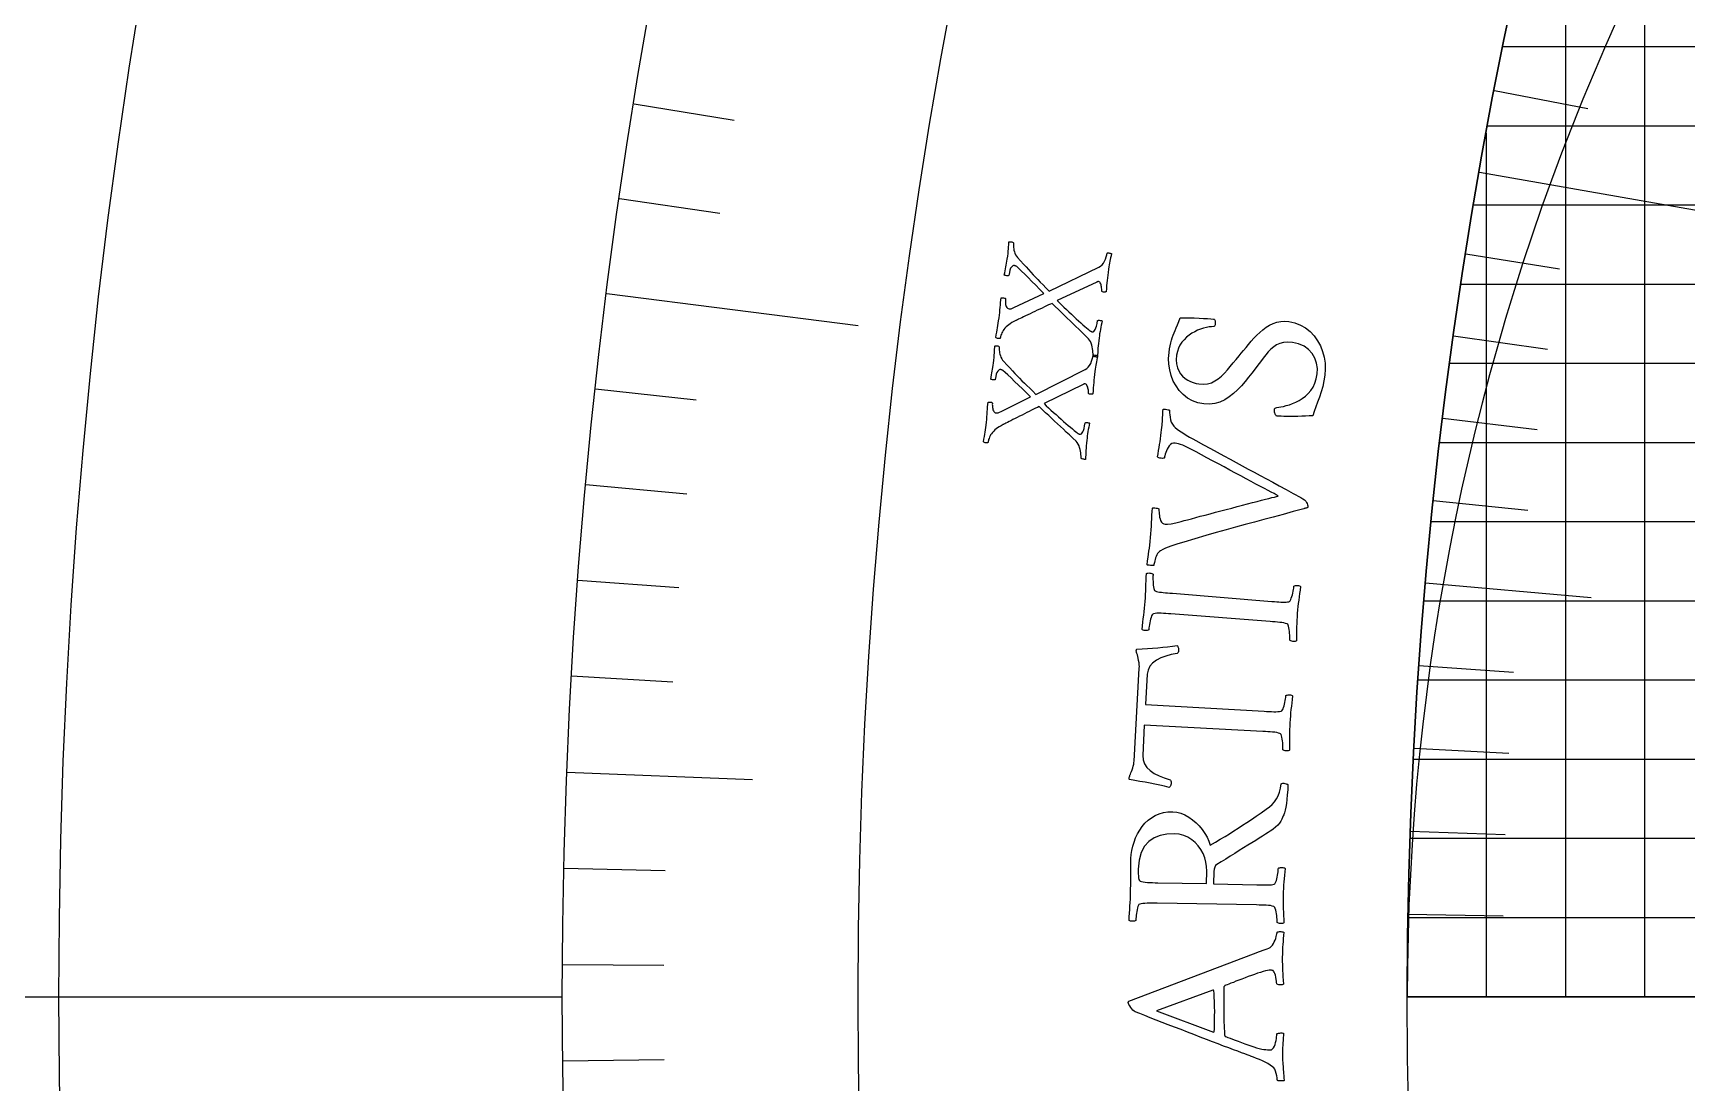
# Model space of a CAD drawing. Header units: millimetres. Extents: x -93 to 93, y -93 to 104.
# Drawn here: x -80.49 to -58.76, y -1.13 to 12.67 of the extents above; entities that cross this region are included whole.
import ezdxf

# ---------------------------------------------------------------- set-up
doc = ezdxf.new("R2010")
doc.units = ezdxf.units.MM
for name, color, linetype in [('CUT_OUTER', 1, 'Continuous'), ('ENGRAVE', 7, 'Continuous'), ('ENGRAVE_FINE', 8, 'Continuous'), ('TEXT', 5, 'Continuous')]:
    doc.layers.add(name, color=color, linetype=linetype)

msp = doc.modelspace()

# ---------------------------------------------------------------- linework, layer by layer
at = {"layer": 'CUT_OUTER'}
msp.add_arc((-0.0002, -0.0002), 92.4998, 179.658282, 0.243527, dxfattribs=at)
at = {"layer": 'ENGRAVE'}
for points in [[(-61.4889, 10.8422), (-58.4145, 10.3001)], [(0, 10.4063), (-61.5642, 10.4063)], [(-72.9541, 9.2443), (-69.6506, 8.8256)], [(-62.1999, 5.4418), (-60.0229, 5.2513)], [(0, 5.2031), (-62.2203, 5.2031)], [(-73.4781, 2.9558), (-71.038, 2.8576)], [(-83.7125, 0), (-73.5375, 0)], [(-62.4375, 0), (62.4375, 0)], [(0, 0), (-62.4375, 0)], [(-62.4375, 0), (-59.3156, 0)]]:
    msp.add_lwpolyline(points, dxfattribs=at)
for radius in [90.65, 90.65, 88.2219, 83.7125, 83.7125, 80.1513, 73.5375, 73.5375, 69.6525, 62.4375, 62.4375]:
    msp.add_circle((0, 0), radius, dxfattribs=at)
for centre, radius, start in [((0, 0), 62.4375, 90), ((-31.2188, 0), 31.2188, 0)]:
    msp.add_arc(centre, radius, start, 180, dxfattribs=at)
at = {"layer": 'ENGRAVE_FINE'}
for points in [[(-59.3156, 0), (-59.3156, 19.4961)], [(-60.3563, 0), (-60.3563, 15.9864)], [(0, 12.4875), (-61.176, 12.4875)], [(-72.5946, 11.7382), (-71.2797, 11.5256)], [(-61.2903, 11.9136), (-60.0645, 11.6754)], [(-61.3969, 0), (-61.3969, 11.3519)], [(0, 11.4469), (-61.3792, 11.4469)], [(-72.785, 10.4931), (-71.4666, 10.303)], [(-61.6688, 9.7674), (-60.4354, 9.572)], [(0, 9.3656), (-61.7311, 9.3656)], [(-61.8299, 8.6896), (-60.5933, 8.5158)], [(0, 8.325), (-61.88, 8.325)], [(-73.1019, 7.992), (-71.7778, 7.8472)], [(-61.9721, 7.6092), (-60.7327, 7.457)], [(0, 7.2844), (-62.0111, 7.2844)], [(-73.2283, 6.7366), (-71.9019, 6.6146)], [(-62.0955, 6.5265), (-60.8536, 6.396)], [(0, 6.2438), (-62.1245, 6.2438)], [(-73.3331, 5.4786), (-72.0048, 5.3793)], [(-62.2854, 4.3554), (-61.0397, 4.2683)], [(-73.4164, 4.2182), (-72.0866, 4.1418)], [(0, 4.1625), (-62.2986, 4.1625)], [(-62.3519, 3.2677), (-61.1049, 3.2024)], [(0, 3.1219), (-62.3594, 3.1219)], [(-62.3995, 2.179), (-61.1515, 2.1355)], [(0, 2.0813), (-62.4028, 2.0813)], [(-73.518, 1.6918), (-72.1864, 1.6612)], [(-62.428, 1.0897), (-61.1794, 1.0679)], [(0, 1.0406), (-62.4288, 1.0406)], [(-73.5363, 0.4266), (-72.2043, 0.4189)], [(-73.5327, -0.8394), (-72.2008, -0.8242)]]:
    msp.add_lwpolyline(points, dxfattribs=at)
at = {"layer": 'TEXT'}
for points in [[(-67.8001, 8.9243), (-67.7955, 8.9613), (-67.7913, 8.9968), (-67.7878, 9.0308), (-67.7849, 9.0633), (-67.7821, 9.0948), (-67.7793, 9.1261), (-67.7764, 9.1571), (-67.7734, 9.1878), (-67.7679, 9.189), (-67.7605, 9.1893), (-67.7511, 9.1888), (-67.7397, 9.1875), (-67.7289, 9.1855), (-67.7213, 9.1829), (-67.717, 9.1796), (-67.716, 9.1758), (-67.7168, 9.1675), (-67.7172, 9.1572), (-67.7172, 9.1451), (-67.7168, 9.131), (-67.7156, 9.1162), (-67.7133, 9.1017), (-67.7099, 9.0877), (-67.7055, 9.074), (-67.6994, 9.062), (-67.6912, 9.0529), (-67.6809, 9.0467), (-67.6685, 9.0434), (-67.6559, 9.0434), (-67.6412, 9.0462), (-67.6242, 9.0519), (-67.605, 9.0605), (-67.2129, 9.2476), (-67.2668, 9.3012), (-67.3189, 9.3535), (-67.3694, 9.4047), (-67.4182, 9.4546), (-67.4635, 9.5007), (-67.5037, 9.5402), (-67.5387, 9.5731), (-67.5686, 9.5995), (-67.5734, 9.6031), (-67.5782, 9.606), (-67.5832, 9.6082), (-67.5882, 9.6098), (-67.5928, 9.6109), (-67.5964, 9.6117), (-67.599, 9.6123), (-67.6005, 9.6126), (-67.6082, 9.6121), (-67.6169, 9.6085), (-67.6265, 9.6019), (-67.6372, 9.5922), (-67.6476, 9.5769), (-67.6568, 9.5538), (-67.6648, 9.5227), (-67.6714, 9.4837), (-67.6742, 9.4812), (-67.6796, 9.4798), (-67.6877, 9.4794), (-67.6983, 9.48), (-67.7094, 9.4813), (-67.7187, 9.4831), (-67.7262, 9.4853), (-67.732, 9.4879), (-67.7258, 9.5172), (-67.7201, 9.5448), (-67.7146, 9.5707), (-67.7095, 9.5949), (-67.7048, 9.6189), (-67.7002, 9.6441), (-67.6958, 9.6706), (-67.6916, 9.6983), (-67.6864, 9.7366), (-67.6821, 9.7718), (-67.6788, 9.804), (-67.6764, 9.8331), (-67.6746, 9.8594), (-67.6728, 9.8834), (-67.6711, 9.9049), (-67.6695, 9.9241), (-67.6643, 9.9253), (-67.6576, 9.9258), (-67.6494, 9.9258), (-67.6398, 9.9251), (-67.6301, 9.9235), (-67.622, 9.9206), (-67.6153, 9.9165), (-67.6101, 9.9111), (-67.6107, 9.9054), (-67.611, 9.8965), (-67.6111, 9.8846), (-67.611, 9.8695), (-67.61, 9.8524), (-67.6076, 9.8343), (-67.6038, 9.8152), (-67.5986, 9.795), (-67.5914, 9.7747), (-67.5819, 9.755), (-67.5701, 9.7358), (-67.556, 9.7173), (-67.5164, 9.6734), (-67.4795, 9.6324), (-67.4454, 9.5945), (-67.414, 9.5594), (-67.3837, 9.5261), (-67.3532, 9.4931), (-67.3223, 9.4605), (-67.2911, 9.4283), (-67.2582, 9.3949), (-67.2223, 9.3587), (-67.1833, 9.3197), (-67.1412, 9.278), (-66.4895, 9.5912), (-66.4669, 9.6047), (-66.447, 9.6224), (-66.4295, 9.6444), (-66.4146, 9.6707), (-66.4022, 9.6987), (-66.3923, 9.7258), (-66.3849, 9.7519), (-66.3801, 9.777), (-66.3746, 9.7789), (-66.3675, 9.7796), (-66.3588, 9.7792), (-66.3483, 9.7776), (-66.3382, 9.7755), (-66.3304, 9.7736), (-66.325, 9.772), (-66.3219, 9.7705), (-66.3281, 9.7421), (-66.3339, 9.7156), (-66.3393, 9.6912), (-66.3442, 9.6689), (-66.3489, 9.6463), (-66.3535, 9.6214), (-66.358, 9.5942), (-66.3625, 9.5645), (-66.3681, 9.5237), (-66.373, 9.4855), (-66.3771, 9.45), (-66.3804, 9.4171), (-66.3834, 9.3841), (-66.3867, 9.3485), (-66.3901, 9.3101), (-66.3938, 9.269), (-66.3995, 9.2661), (-66.4071, 9.2646), (-66.4166, 9.2643), (-66.4281, 9.2654), (-66.4389, 9.2674), (-66.4464, 9.2701), (-66.4507, 9.2733), (-66.4518, 9.2771), (-66.4512, 9.2843), (-66.4511, 9.2935), (-66.4515, 9.3048), (-66.4524, 9.3181), (-66.454, 9.3323), (-66.4566, 9.3463), (-66.4601, 9.3599), (-66.4646, 9.3734), (-66.4701, 9.3852), (-66.4767, 9.394), (-66.4844, 9.3998), (-66.4932, 9.4026), (-66.4955, 9.4027), (-66.4982, 9.4025), (-66.5014, 9.402), (-66.505, 9.4011), (-66.5087, 9.4), (-66.5119, 9.3987), (-66.5149, 9.3972), (-66.5174, 9.3955), (-67.036, 9.1534), (-67.0084, 9.1259), (-66.9791, 9.0973), (-66.9483, 9.0676), (-66.9159, 9.0368), (-66.8829, 9.0056), (-66.8502, 8.9749), (-66.8179, 8.9447), (-66.7858, 8.9149), (-66.7548, 8.8865), (-66.7257, 8.8601), (-66.6984, 8.8359), (-66.6728, 8.8137), (-66.6501, 8.7943), (-66.6312, 8.7783), (-66.616, 8.7656), (-66.6045, 8.7564), (-66.6024, 8.7549), (-66.5997, 8.7531), (-66.5966, 8.751), (-66.5929, 8.7486), (-66.5889, 8.7462), (-66.5845, 8.7443), (-66.5799, 8.7429), (-66.5748, 8.742), (-66.5654, 8.743), (-66.5558, 8.7484), (-66.546, 8.7583), (-66.5361, 8.7725), (-66.5265, 8.7923), (-66.5181, 8.8184), (-66.5109, 8.851), (-66.5047, 8.89), (-66.4992, 8.8921), (-66.4921, 8.8933), (-66.4832, 8.8936), (-66.4726, 8.893), (-66.4624, 8.8919), (-66.4546, 8.8904), (-66.4491, 8.8885), (-66.4461, 8.8864), (-66.4519, 8.8587), (-66.4575, 8.8308), (-66.463, 8.8026), (-66.4684, 8.7741), (-66.4736, 8.7456), (-66.4783, 8.7173), (-66.4826, 8.6892), (-66.4864, 8.6613), (-66.4911, 8.6235), (-66.495, 8.5886), (-66.4982, 8.5564), (-66.5006, 8.527), (-66.5026, 8.4987), (-66.5045, 8.4699), (-66.5063, 8.4406), (-66.508, 8.4107), (-66.5141, 8.4098), (-66.5215, 8.4101), (-66.5303, 8.4113), (-66.5403, 8.4137), (-66.5499, 8.4164), (-66.5573, 8.4188), (-66.5625, 8.4207), (-66.5655, 8.4222), (-66.5652, 8.4285), (-66.5652, 8.4391), (-66.5656, 8.4542), (-66.5664, 8.4736), (-66.568, 8.4957), (-66.5711, 8.5187), (-66.5757, 8.5428), (-66.5817, 8.5678), (-66.5896, 8.592), (-66.5997, 8.6139), (-66.6121, 8.6332), (-66.6269, 8.6502), (-66.6707, 8.6938), (-66.7126, 8.7354), (-66.7527, 8.7749), (-66.791, 8.8125), (-66.8284, 8.8489), (-66.8659, 8.8853), (-66.9035, 8.9216), (-66.9413, 8.9579), (-66.9799, 8.9949), (-67.0199, 9.0336), (-67.0614, 9.074), (-67.1044, 9.1162), (-67.1257, 9.1066), (-67.1496, 9.0956), (-67.1758, 9.0832), (-67.2045, 9.0694), (-67.2347, 9.0548), (-67.2656, 9.04), (-67.2972, 9.025), (-67.3295, 9.0098), (-67.3615, 8.9947), (-67.3924, 8.98), (-67.4223, 8.9656), (-67.451, 8.9516), (-67.4779, 8.9385), (-67.5023, 8.9265), (-67.5241, 8.9158), (-67.5434, 8.9064), (-67.5591, 8.8987), (-67.5704, 8.8932), (-67.5771, 8.8899), (-67.5794, 8.8888), (-67.6071, 8.8756), (-67.6318, 8.8624), (-67.6537, 8.8492), (-67.6727, 8.836), (-67.6899, 8.8221), (-67.7065, 8.8066), (-67.7226, 8.7896), (-67.738, 8.771), (-67.7475, 8.7579), (-67.756, 8.7437), (-67.7634, 8.7284), (-67.7698, 8.7121), (-67.7751, 8.6962), (-67.7792, 8.6821), (-67.7821, 8.6699), (-67.7839, 8.6595), (-67.7859, 8.656), (-67.7909, 8.654), (-67.7989, 8.6534), (-67.8099, 8.6543), (-67.8212, 8.6563), (-67.8303, 8.659), (-67.8372, 8.6626), (-67.8419, 8.6669), (-67.8362, 8.7032), (-67.8306, 8.7368), (-67.8253, 8.7675), (-67.8201, 8.7955), (-67.8151, 8.8235), (-67.8101, 8.8543), (-67.8051, 8.8879), (-67.8001, 8.9243)], [(-65.5664, 8.4699), (-65.5596, 8.5169), (-65.552, 8.5597), (-65.5435, 8.598), (-65.5342, 8.632), (-65.524, 8.664), (-65.5127, 8.6962), (-65.5004, 8.7287), (-65.487, 8.7614), (-65.4725, 8.7963), (-65.4566, 8.8353), (-65.4393, 8.8782), (-65.4206, 8.9252), (-65.3599, 8.9261), (-65.2984, 8.9259), (-65.236, 8.9245), (-65.1728, 8.922), (-65.1133, 8.919), (-65.0618, 8.916), (-65.0184, 8.9132), (-64.9831, 8.9105), (-64.9758, 8.9093), (-64.9701, 8.9047), (-64.9657, 8.8967), (-64.9628, 8.8852), (-64.9611, 8.8728), (-64.9601, 8.8616), (-64.96, 8.8518), (-64.9607, 8.8433), (-64.9629, 8.8329), (-64.9664, 8.824), (-64.9714, 8.8165), (-64.9778, 8.8103), (-65.0075, 8.8095), (-65.04, 8.8059), (-65.0753, 8.7995), (-65.1133, 8.7901), (-65.1525, 8.7778), (-65.1913, 8.7625), (-65.2298, 8.744), (-65.2678, 8.7225), (-65.3044, 8.6978), (-65.3384, 8.6699), (-65.3699, 8.6388), (-65.3988, 8.6045), (-65.4238, 8.567), (-65.4434, 8.5261), (-65.4578, 8.4819), (-65.4668, 8.4344), (-65.4712, 8.3739), (-65.4681, 8.3193), (-65.4575, 8.2706), (-65.4394, 8.2279), (-65.4156, 8.1905), (-65.3881, 8.1579), (-65.3569, 8.1301), (-65.3218, 8.107), (-65.2849, 8.0884), (-65.2478, 8.0738), (-65.2107, 8.0631), (-65.1734, 8.0565), (-65.1148, 8.0534), (-65.0602, 8.0589), (-65.0097, 8.0732), (-64.9633, 8.0961), (-64.9197, 8.1256), (-64.878, 8.1597), (-64.838, 8.1983), (-64.7997, 8.2416), (-64.7621, 8.2871), (-64.7241, 8.3328), (-64.6856, 8.3785), (-64.6467, 8.4243), (-64.6177, 8.4598), (-64.5874, 8.497), (-64.5556, 8.5359), (-64.5223, 8.5767), (-64.4876, 8.6178), (-64.4514, 8.6579), (-64.4138, 8.6969), (-64.3746, 8.7349), (-64.3338, 8.7702), (-64.2909, 8.8013), (-64.246, 8.828), (-64.1991, 8.8505), (-64.1503, 8.8673), (-64.0994, 8.8771), (-64.0465, 8.8799), (-63.9916, 8.8756), (-63.9126, 8.8589), (-63.84, 8.8314), (-63.7738, 8.7932), (-63.714, 8.7443), (-63.6614, 8.6874), (-63.6165, 8.625), (-63.5794, 8.557), (-63.5502, 8.4835), (-63.5293, 8.4068), (-63.5173, 8.3292), (-63.5142, 8.2506), (-63.52, 8.1711), (-63.5317, 8.0966), (-63.5474, 8.024), (-63.5672, 7.9533), (-63.591, 7.8844), (-63.6157, 7.8181), (-63.6384, 7.7553), (-63.659, 7.6959), (-63.6776, 7.6399), (-63.7246, 7.6364), (-63.773, 7.6337), (-63.8229, 7.6318), (-63.8744, 7.6305), (-63.9249, 7.6299), (-63.9723, 7.6297), (-64.0164, 7.6298), (-64.0574, 7.6304), (-64.093, 7.6312), (-64.1211, 7.6321), (-64.1417, 7.633), (-64.1548, 7.6341), (-64.1613, 7.643), (-64.1672, 7.6525), (-64.1724, 7.6625), (-64.1769, 7.673), (-64.1805, 7.6838), (-64.1826, 7.6946), (-64.1834, 7.7054), (-64.1828, 7.7163), (-64.1795, 7.7287), (-64.1731, 7.738), (-64.1635, 7.7441), (-64.1507, 7.7471), (-64.1261, 7.7502), (-64.0972, 7.7552), (-64.0639, 7.7623), (-64.0262, 7.7714), (-63.9858, 7.7833), (-63.9444, 7.7985), (-63.902, 7.8171), (-63.8586, 7.839), (-63.816, 7.865), (-63.7762, 7.8956), (-63.7392, 7.9308), (-63.7049, 7.9706), (-63.6751, 8.0159), (-63.6513, 8.0677), (-63.6335, 8.1259), (-63.6218, 8.1904), (-63.6188, 8.2614), (-63.6286, 8.3293), (-63.6512, 8.3942), (-63.6866, 8.4562), (-63.7341, 8.5106), (-63.7934, 8.5529), (-63.8643, 8.5831), (-63.9469, 8.6011), (-64.0076, 8.6056), (-64.0622, 8.602), (-64.1108, 8.5903), (-64.1534, 8.5704), (-64.192, 8.5441), (-64.2289, 8.5131), (-64.264, 8.4776), (-64.2974, 8.4374), (-64.3303, 8.3941), (-64.3642, 8.3491), (-64.3991, 8.3023), (-64.4349, 8.2539), (-64.4774, 8.2001), (-64.5217, 8.1455), (-64.5679, 8.09), (-64.6159, 8.0337), (-64.6663, 7.9796), (-64.7197, 7.9308), (-64.7762, 7.8873), (-64.8358, 7.849), (-64.8988, 7.8189), (-64.9656, 7.8), (-65.0361, 7.7923), (-65.1104, 7.7958), (-65.1881, 7.8106), (-65.2591, 7.8357), (-65.3236, 7.871), (-65.3815, 7.9167), (-65.4323, 7.9704), (-65.4754, 8.0299), (-65.5109, 8.0951), (-65.5387, 8.1662), (-65.5583, 8.2406), (-65.5695, 8.3161), (-65.5722, 8.3925), (-65.5664, 8.4699)], [(-67.9665, 7.5533), (-67.9626, 7.5904), (-67.9592, 7.626), (-67.9564, 7.66), (-67.9541, 7.6925), (-67.952, 7.7242), (-67.9498, 7.7555), (-67.9475, 7.7865), (-67.9451, 7.8173), (-67.9397, 7.8186), (-67.9323, 7.819), (-67.9228, 7.8188), (-67.9114, 7.8177), (-67.9006, 7.8159), (-67.893, 7.8135), (-67.8886, 7.8103), (-67.8875, 7.8064), (-67.8881, 7.7981), (-67.8883, 7.7879), (-67.888, 7.7757), (-67.8873, 7.7617), (-67.8859, 7.7469), (-67.8833, 7.7325), (-67.8797, 7.7185), (-67.8749, 7.7049), (-67.8686, 7.693), (-67.8602, 7.684), (-67.8497, 7.6781), (-67.8373, 7.6751), (-67.8248, 7.6752), (-67.8101, 7.6784), (-67.7933, 7.6844), (-67.7742, 7.6935), (-67.3859, 7.8884), (-67.4409, 7.9409), (-67.4941, 7.9922), (-67.5456, 8.0423), (-67.5954, 8.0912), (-67.6416, 8.1363), (-67.6826, 8.175), (-67.7183, 8.2073), (-67.7487, 8.2331), (-67.7535, 8.2365), (-67.7584, 8.2393), (-67.7634, 8.2414), (-67.7685, 8.2429), (-67.7731, 8.244), (-67.7767, 8.2447), (-67.7793, 8.2452), (-67.7808, 8.2455), (-67.7885, 8.2448), (-67.7971, 8.2411), (-67.8067, 8.2342), (-67.8171, 8.2243), (-67.8272, 8.2089), (-67.836, 8.1856), (-67.8433, 8.1543), (-67.8491, 8.1152), (-67.8519, 8.1127), (-67.8573, 8.1111), (-67.8653, 8.1105), (-67.8759, 8.1109), (-67.8871, 8.1121), (-67.8964, 8.1137), (-67.904, 8.1157), (-67.9098, 8.1182), (-67.9042, 8.1476), (-67.899, 8.1753), (-67.8941, 8.2013), (-67.8895, 8.2256), (-67.8852, 8.2497), (-67.8811, 8.275), (-67.8773, 8.3016), (-67.8737, 8.3293), (-67.8692, 8.3677), (-67.8657, 8.403), (-67.863, 8.4353), (-67.8612, 8.4644), (-67.8599, 8.4908), (-67.8586, 8.5148), (-67.8573, 8.5364), (-67.8561, 8.5555), (-67.8509, 8.5568), (-67.8442, 8.5575), (-67.8361, 8.5576), (-67.8264, 8.5571), (-67.8167, 8.5557), (-67.8085, 8.553), (-67.8018, 8.549), (-67.7965, 8.5438), (-67.7969, 8.538), (-67.797, 8.5292), (-67.7969, 8.5172), (-67.7965, 8.5022), (-67.7952, 8.4851), (-67.7925, 8.467), (-67.7883, 8.448), (-67.7826, 8.4279), (-67.775, 8.4077), (-67.7652, 8.3882), (-67.753, 8.3693), (-67.7384, 8.3511), (-67.698, 8.308), (-67.6603, 8.2678), (-67.6254, 8.2305), (-67.5933, 8.1961), (-67.5624, 8.1634), (-67.5312, 8.131), (-67.4996, 8.0991), (-67.4678, 8.0675), (-67.4342, 8.0347), (-67.3976, 7.9993), (-67.3578, 7.9611), (-67.3149, 7.9202), (-66.6696, 8.2466), (-66.6474, 8.2604), (-66.6277, 8.2786), (-66.6107, 8.301), (-66.5964, 8.3276), (-66.5845, 8.3558), (-66.5752, 8.3831), (-66.5683, 8.4093), (-66.564, 8.4345), (-66.5586, 8.4365), (-66.5515, 8.4374), (-66.5427, 8.4371), (-66.5322, 8.4357), (-66.5221, 8.4339), (-66.5143, 8.4322), (-66.5088, 8.4306), (-66.5057, 8.4292), (-66.5113, 8.4007), (-66.5166, 8.3741), (-66.5215, 8.3496), (-66.5259, 8.3271), (-66.5301, 8.3045), (-66.5342, 8.2795), (-66.5382, 8.2522), (-66.5421, 8.2224), (-66.5469, 8.1815), (-66.551, 8.1432), (-66.5544, 8.1076), (-66.557, 8.0746), (-66.5594, 8.0417), (-66.5619, 8.0059), (-66.5646, 7.9675), (-66.5675, 7.9264), (-66.5731, 7.9234), (-66.5807, 7.9217), (-66.5902, 7.9212), (-66.6017, 7.9221), (-66.6125, 7.9239), (-66.6201, 7.9263), (-66.6244, 7.9295), (-66.6256, 7.9333), (-66.6251, 7.9405), (-66.6252, 7.9497), (-66.6258, 7.961), (-66.627, 7.9743), (-66.6289, 7.9884), (-66.6318, 8.0023), (-66.6356, 8.0159), (-66.6404, 8.0293), (-66.6461, 8.0409), (-66.6529, 8.0496), (-66.6607, 8.0553), (-66.6695, 8.0579), (-66.6718, 8.058), (-66.6745, 8.0577), (-66.6777, 8.0571), (-66.6813, 8.0562), (-66.6849, 8.055), (-66.6882, 8.0536), (-66.6911, 8.0521), (-66.6936, 8.0503), (-67.2072, 7.7978), (-67.179, 7.7709), (-67.1492, 7.7429), (-67.1178, 7.7138), (-67.0848, 7.6836), (-67.0511, 7.6531), (-67.0178, 7.6231), (-66.9849, 7.5935), (-66.9522, 7.5644), (-66.9207, 7.5366), (-66.891, 7.5108), (-66.8632, 7.4871), (-66.8372, 7.4655), (-66.8141, 7.4465), (-66.7948, 7.4309), (-66.7794, 7.4186), (-66.7678, 7.4096), (-66.7656, 7.4082), (-66.7629, 7.4064), (-66.7597, 7.4044), (-66.756, 7.402), (-66.7519, 7.3997), (-66.7475, 7.3979), (-66.7428, 7.3966), (-66.7378, 7.3958), (-66.7284, 7.397), (-66.7189, 7.4026), (-66.7093, 7.4126), (-66.6996, 7.4271), (-66.6905, 7.447), (-66.6827, 7.4733), (-66.676, 7.506), (-66.6706, 7.5452), (-66.6653, 7.5474), (-66.6581, 7.5487), (-66.6493, 7.5492), (-66.6387, 7.5489), (-66.6284, 7.5479), (-66.6205, 7.5466), (-66.6151, 7.5448), (-66.612, 7.5427), (-66.6172, 7.515), (-66.6223, 7.4869), (-66.6272, 7.4586), (-66.6321, 7.43), (-66.6366, 7.4014), (-66.6408, 7.373), (-66.6445, 7.3448), (-66.6477, 7.3168), (-66.6517, 7.279), (-66.6549, 7.244), (-66.6574, 7.2118), (-66.6592, 7.1823), (-66.6606, 7.154), (-66.6619, 7.1252), (-66.6632, 7.0958), (-66.6643, 7.0659), (-66.6704, 7.0649), (-66.6778, 7.065), (-66.6865, 7.0661), (-66.6966, 7.0683), (-66.7063, 7.0708), (-66.7137, 7.073), (-66.719, 7.0748), (-66.722, 7.0762), (-66.7218, 7.0825), (-66.7221, 7.0932), (-66.7228, 7.1082), (-66.7239, 7.1276), (-66.726, 7.1497), (-66.7296, 7.1726), (-66.7346, 7.1966), (-66.7411, 7.2215), (-66.7495, 7.2456), (-66.7601, 7.2672), (-66.7729, 7.2863), (-66.7879, 7.3029), (-66.8326, 7.3457), (-66.8754, 7.3864), (-66.9163, 7.4251), (-66.9553, 7.4619), (-66.9934, 7.4976), (-67.0317, 7.5332), (-67.07, 7.5687), (-67.1085, 7.6042), (-67.1478, 7.6404), (-67.1886, 7.6784), (-67.231, 7.7179), (-67.2748, 7.7592), (-67.296, 7.7492), (-67.3196, 7.7377), (-67.3455, 7.7248), (-67.3739, 7.7104), (-67.4039, 7.6952), (-67.4345, 7.6797), (-67.4657, 7.6641), (-67.4977, 7.6483), (-67.5294, 7.6326), (-67.56, 7.6172), (-67.5896, 7.6023), (-67.618, 7.5877), (-67.6446, 7.574), (-67.6688, 7.5615), (-67.6904, 7.5504), (-67.7094, 7.5406), (-67.725, 7.5326), (-67.7362, 7.5269), (-67.7429, 7.5234), (-67.7451, 7.5223), (-67.7725, 7.5085), (-67.797, 7.4948), (-67.8186, 7.4812), (-67.8373, 7.4676), (-67.8542, 7.4534), (-67.8706, 7.4375), (-67.8862, 7.4202), (-67.9013, 7.4013), (-67.9106, 7.388), (-67.9188, 7.3736), (-67.9259, 7.3582), (-67.9319, 7.3418), (-67.9369, 7.3258), (-67.9407, 7.3116), (-67.9434, 7.2993), (-67.945, 7.2889), (-67.9469, 7.2854), (-67.9519, 7.2833), (-67.9598, 7.2825), (-67.9708, 7.2832), (-67.9822, 7.2849), (-67.9913, 7.2875), (-67.9983, 7.2909), (-68.0031, 7.2952), (-67.9981, 7.3316), (-67.9932, 7.3652), (-67.9885, 7.396), (-67.9839, 7.4241), (-67.9795, 7.4522), (-67.9751, 7.4831), (-67.9708, 7.5168), (-67.9665, 7.5533)], [(-65.8097, 6.0382), (-65.8054, 6.0889), (-65.8016, 6.1388), (-65.7985, 6.1879), (-65.796, 6.2363), (-65.7937, 6.2842), (-65.7912, 6.3316), (-65.7885, 6.3786), (-65.7857, 6.4252), (-65.7777, 6.4271), (-65.7669, 6.4278), (-65.7533, 6.4271), (-65.7369, 6.4252), (-65.7211, 6.4224), (-65.7096, 6.4189), (-65.7022, 6.4149), (-65.699, 6.4103), (-65.6993, 6.4018), (-65.6991, 6.389), (-65.6983, 6.372), (-65.6969, 6.3506), (-65.6944, 6.3274), (-65.6903, 6.3046), (-65.6846, 6.2823), (-65.6773, 6.2604), (-65.6674, 6.2412), (-65.6541, 6.2269), (-65.6374, 6.2175), (-65.6172, 6.213), (-65.5853, 6.2136), (-65.5395, 6.22), (-65.4797, 6.2324), (-65.406, 6.2505), (-65.3675, 6.2607), (-65.3232, 6.2726), (-65.273, 6.286), (-65.217, 6.301), (-65.1565, 6.3172), (-65.093, 6.334), (-65.0264, 6.3515), (-64.9569, 6.3697), (-64.8858, 6.3882), (-64.8147, 6.4068), (-64.7436, 6.4257), (-64.6724, 6.4446), (-64.6027, 6.4631), (-64.5358, 6.4807), (-64.4717, 6.4974), (-64.4105, 6.5131), (-64.3534, 6.5276), (-64.3018, 6.5406), (-64.2557, 6.5523), (-64.215, 6.5625), (-64.1813, 6.5709), (-64.1564, 6.5773), (-64.1401, 6.5816), (-64.1325, 6.5839), (-64.1426, 6.5898), (-64.1611, 6.6002), (-64.188, 6.6149), (-64.2233, 6.6341), (-64.2656, 6.6568), (-64.3132, 6.6823), (-64.3663, 6.7106), (-64.4248, 6.7417), (-64.4875, 6.775), (-64.5534, 6.8101), (-64.6225, 6.847), (-64.6947, 6.8856), (-64.7687, 6.9253), (-64.8433, 6.9654), (-64.9184, 7.0058), (-64.9941, 7.0465), (-65.0689, 7.0868), (-65.1415, 7.126), (-65.2118, 7.1639), (-65.2798, 7.2007), (-65.3055, 7.2144), (-65.332, 7.2273), (-65.3594, 7.2396), (-65.3877, 7.2511), (-65.4154, 7.2612), (-65.4409, 7.269), (-65.4643, 7.2747), (-65.4856, 7.278), (-65.5093, 7.2779), (-65.5304, 7.2721), (-65.549, 7.2607), (-65.5651, 7.2434), (-65.579, 7.2229), (-65.591, 7.2013), (-65.6012, 7.1787), (-65.6095, 7.155), (-65.616, 7.1327), (-65.621, 7.1141), (-65.6244, 7.0991), (-65.6262, 7.0877), (-65.6318, 7.0827), (-65.6409, 7.0796), (-65.6535, 7.0786), (-65.6696, 7.0795), (-65.686, 7.0821), (-65.6993, 7.0859), (-65.7095, 7.091), (-65.7166, 7.0974), (-65.7103, 7.1397), (-65.704, 7.1806), (-65.6975, 7.2204), (-65.691, 7.259), (-65.6847, 7.2975), (-65.6788, 7.3373), (-65.6733, 7.3784), (-65.6682, 7.4208), (-65.6644, 7.4555), (-65.6612, 7.4864), (-65.6585, 7.5136), (-65.6565, 7.5371), (-65.655, 7.5585), (-65.6536, 7.5798), (-65.6524, 7.601), (-65.6515, 7.6219), (-65.6505, 7.644), (-65.6492, 7.6684), (-65.6477, 7.6952), (-65.6458, 7.7244), (-65.6377, 7.7261), (-65.6267, 7.7262), (-65.6126, 7.7248), (-65.5957, 7.7218), (-65.5795, 7.718), (-65.5681, 7.7145), (-65.5614, 7.7111), (-65.5594, 7.7078), (-65.5599, 7.6951), (-65.5592, 7.676), (-65.5573, 7.6505), (-65.5541, 7.6187), (-65.5481, 7.5851), (-65.5379, 7.5544), (-65.5233, 7.5267), (-65.5045, 7.5019), (-65.4867, 7.4843), (-65.4612, 7.4636), (-65.4279, 7.4399), (-65.3869, 7.413), (-65.3424, 7.3854), (-65.2988, 7.3594), (-65.2559, 7.3348), (-65.2139, 7.3118), (-65.1164, 7.2586), (-65.0229, 7.2079), (-64.9335, 7.1594), (-64.8481, 7.1133), (-64.7656, 7.0688), (-64.6845, 7.0248), (-64.6049, 6.9815), (-64.5267, 6.9389), (-64.4486, 6.8962), (-64.3689, 6.8529), (-64.2877, 6.8089), (-64.205, 6.7643), (-64.1193, 6.718), (-64.0292, 6.6689), (-63.9345, 6.6172), (-63.8354, 6.5628), (-63.8094, 6.5473), (-63.7882, 6.5317), (-63.7717, 6.5161), (-63.7599, 6.5004), (-63.7519, 6.4846), (-63.7466, 6.469), (-63.744, 6.4534), (-63.7442, 6.4379), (-63.7459, 6.4336), (-63.7501, 6.4299), (-63.7568, 6.4269), (-63.766, 6.4245), (-63.7758, 6.4224), (-63.7842, 6.4201), (-63.7912, 6.4177), (-63.7969, 6.4151), (-63.9353, 6.3783), (-64.069, 6.3425), (-64.1981, 6.3079), (-64.3224, 6.2744), (-64.445, 6.2412), (-64.5685, 6.2076), (-64.6931, 6.1735), (-64.8186, 6.1389), (-64.9479, 6.1029), (-65.0837, 6.0642), (-65.2259, 6.023), (-65.3747, 5.9791), (-65.4203, 5.9658), (-65.4636, 5.9525), (-65.5046, 5.9391), (-65.5431, 5.9257), (-65.5798, 5.9117), (-65.615, 5.8965), (-65.6487, 5.8802), (-65.6809, 5.8627), (-65.6937, 5.8543), (-65.7055, 5.8425), (-65.7165, 5.8274), (-65.7266, 5.809), (-65.7356, 5.7891), (-65.7435, 5.7692), (-65.7501, 5.7494), (-65.7556, 5.7297), (-65.7599, 5.7113), (-65.7632, 5.6955), (-65.7656, 5.6821), (-65.7669, 5.6713), (-65.7697, 5.6701), (-65.7776, 5.6698), (-65.7909, 5.6704), (-65.8093, 5.6718), (-65.8279, 5.6736), (-65.8416, 5.6753), (-65.8504, 5.6771), (-65.8543, 5.6789), (-65.8482, 5.7307), (-65.8422, 5.7779), (-65.8363, 5.8204), (-65.8307, 5.8584), (-65.8253, 5.8964), (-65.8199, 5.9391), (-65.8148, 5.9863), (-65.8097, 6.0382)], [(-65.8814, 5.1991), (-65.878, 5.2451), (-65.8752, 5.2905), (-65.8731, 5.3354), (-65.8716, 5.3798), (-65.8702, 5.4244), (-65.8685, 5.4699), (-65.8664, 5.5165), (-65.8641, 5.564), (-65.8562, 5.5688), (-65.8462, 5.5717), (-65.8339, 5.5726), (-65.8195, 5.5714), (-65.8051, 5.5689), (-65.7932, 5.5656), (-65.7838, 5.5615), (-65.7767, 5.5566), (-65.7774, 5.545), (-65.7778, 5.5294), (-65.778, 5.5097), (-65.7779, 5.4861), (-65.7774, 5.4607), (-65.7762, 5.4362), (-65.7743, 5.4124), (-65.7718, 5.3893), (-65.7681, 5.3689), (-65.7629, 5.3533), (-65.7561, 5.3423), (-65.7478, 5.336), (-65.7314, 5.3304), (-65.7125, 5.3255), (-65.6912, 5.3215), (-65.6675, 5.3183), (-65.642, 5.3155), (-65.6153, 5.3129), (-65.5874, 5.3103), (-65.5584, 5.3078), (-65.5537, 5.3075), (-65.549, 5.3071), (-65.5443, 5.3067), (-65.5396, 5.3063), (-65.5349, 5.3059), (-65.5302, 5.3056), (-65.5256, 5.3052), (-65.5209, 5.3048), (-64.2186, 5.1994), (-64.214, 5.199), (-64.2093, 5.1986), (-64.2046, 5.1982), (-64.1999, 5.1979), (-64.1952, 5.1975), (-64.1905, 5.1971), (-64.1859, 5.1967), (-64.1812, 5.1963), (-64.1522, 5.1941), (-64.1245, 5.1922), (-64.0983, 5.1905), (-64.0733, 5.1892), (-64.0501, 5.1886), (-64.0289, 5.1891), (-64.0098, 5.1908), (-63.9928, 5.1936), (-63.9847, 5.1984), (-63.9767, 5.2079), (-63.9687, 5.222), (-63.9607, 5.2409), (-63.9531, 5.2625), (-63.9464, 5.285), (-63.9407, 5.3083), (-63.9358, 5.3324), (-63.9318, 5.3551), (-63.9288, 5.374), (-63.9266, 5.389), (-63.9254, 5.4002), (-63.9176, 5.4037), (-63.9076, 5.4061), (-63.8953, 5.4073), (-63.8808, 5.4073), (-63.8663, 5.406), (-63.8544, 5.4031), (-63.8449, 5.3987), (-63.838, 5.3928), (-63.8449, 5.3471), (-63.8514, 5.3024), (-63.8577, 5.2586), (-63.8637, 5.2158), (-63.8692, 5.1731), (-63.8742, 5.1298), (-63.8786, 5.0859), (-63.8824, 5.0413), (-63.8855, 4.9978), (-63.8881, 4.9538), (-63.89, 4.9093), (-63.8914, 4.8645), (-63.8924, 4.8192), (-63.8932, 4.7736), (-63.8937, 4.7275), (-63.8941, 4.681), (-63.9019, 4.6762), (-63.9119, 4.6734), (-63.9242, 4.6724), (-63.9386, 4.6734), (-63.953, 4.6757), (-63.965, 4.6788), (-63.9745, 4.6827), (-63.9816, 4.6874), (-63.9811, 4.6987), (-63.9808, 4.7139), (-63.9809, 4.733), (-63.9813, 4.756), (-63.9823, 4.7807), (-63.9843, 4.8049), (-63.9873, 4.8286), (-63.9913, 4.8518), (-63.9963, 4.8722), (-64.002, 4.8873), (-64.0085, 4.8973), (-64.0158, 4.902), (-64.0355, 4.9091), (-64.058, 4.915), (-64.0834, 4.9198), (-64.1116, 4.9234), (-64.1418, 4.9264), (-64.1732, 4.9293), (-64.2058, 4.9321), (-64.2395, 4.9348), (-65.5422, 5.0349), (-65.5761, 5.0374), (-65.609, 5.0396), (-65.6409, 5.0416), (-65.6719, 5.0433), (-65.701, 5.044), (-65.7273, 5.0431), (-65.7508, 5.0406), (-65.7714, 5.0365), (-65.7805, 5.0329), (-65.7889, 5.0238), (-65.7965, 5.0092), (-65.8033, 4.9892), (-65.8095, 4.9661), (-65.8151, 4.9424), (-65.8202, 4.918), (-65.8247, 4.893), (-65.8285, 4.8696), (-65.8314, 4.8502), (-65.8334, 4.8347), (-65.8345, 4.8232), (-65.8423, 4.8194), (-65.8523, 4.8169), (-65.8646, 4.8154), (-65.8791, 4.8152), (-65.8936, 4.8164), (-65.9055, 4.8191), (-65.915, 4.8235), (-65.922, 4.8296), (-65.9169, 4.8772), (-65.9115, 4.9243), (-65.9059, 4.9711), (-65.9001, 5.0174), (-65.8946, 5.0634), (-65.8896, 5.109), (-65.8852, 5.1542), (-65.8814, 5.1991)], [(-65.9573, 4.3215), (-65.9569, 4.3422), (-65.9583, 4.3657), (-65.9614, 4.3922), (-65.9664, 4.4217), (-65.9721, 4.4505), (-65.9776, 4.4754), (-65.9831, 4.4963), (-65.9884, 4.5131), (-65.9931, 4.5253), (-65.9963, 4.5353), (-65.9981, 4.5433), (-65.9985, 4.5491), (-65.9978, 4.5541), (-65.9962, 4.5594), (-65.9939, 4.5651), (-65.9907, 4.5711), (-65.9204, 4.5745), (-65.8512, 4.5786), (-65.7832, 4.5834), (-65.7162, 4.5889), (-65.6504, 4.595), (-65.5858, 4.6017), (-65.5223, 4.6091), (-65.4599, 4.6172), (-65.4568, 4.6132), (-65.4534, 4.608), (-65.4498, 4.6015), (-65.4458, 4.5939), (-65.4425, 4.5853), (-65.4408, 4.576), (-65.4407, 4.566), (-65.4422, 4.5554), (-65.4443, 4.5396), (-65.4481, 4.5271), (-65.4536, 4.5179), (-65.4609, 4.5121), (-65.5386, 4.4989), (-65.6099, 4.48), (-65.675, 4.4555), (-65.7337, 4.4253), (-65.7829, 4.389), (-65.8191, 4.3461), (-65.8423, 4.2968), (-65.8526, 4.241), (-65.8769, 3.8452), (-64.3193, 3.7543), (-64.2855, 3.7524), (-64.2528, 3.7508), (-64.2213, 3.7495), (-64.191, 3.7484), (-64.1626, 3.7482), (-64.1368, 3.7495), (-64.1137, 3.7523), (-64.0932, 3.7567), (-64.0853, 3.7617), (-64.0774, 3.7713), (-64.0697, 3.7857), (-64.0621, 3.8047), (-64.055, 3.8264), (-64.0489, 3.8487), (-64.0437, 3.8717), (-64.0394, 3.8952), (-64.036, 3.9173), (-64.0334, 3.9357), (-64.0316, 3.9505), (-64.0306, 3.9617), (-64.023, 3.9654), (-64.013, 3.968), (-64.0007, 3.9694), (-63.9862, 3.9698), (-63.9717, 3.9688), (-63.9597, 3.9662), (-63.9502, 3.962), (-63.9431, 3.9562), (-63.9489, 3.9104), (-63.9545, 3.8656), (-63.9598, 3.8217), (-63.9648, 3.7787), (-63.9694, 3.7359), (-63.9734, 3.6925), (-63.9768, 3.6485), (-63.9796, 3.6038), (-63.9817, 3.5602), (-63.9833, 3.5162), (-63.9843, 3.4717), (-63.9846, 3.4269), (-63.9846, 3.3816), (-63.9843, 3.3359), (-63.9839, 3.2898), (-63.9832, 3.2434), (-63.9909, 3.2384), (-64.0009, 3.2353), (-64.0131, 3.2341), (-64.0276, 3.2347), (-64.042, 3.2367), (-64.054, 3.2396), (-64.0636, 3.2433), (-64.0708, 3.2478), (-64.0705, 3.2591), (-64.0706, 3.2743), (-64.0711, 3.2934), (-64.072, 3.3164), (-64.0736, 3.3411), (-64.0761, 3.3652), (-64.0797, 3.3889), (-64.0842, 3.412), (-64.0896, 3.4322), (-64.0957, 3.4472), (-64.1024, 3.457), (-64.1098, 3.4616), (-64.1297, 3.4682), (-64.1523, 3.4737), (-64.1778, 3.4779), (-64.206, 3.4809), (-64.2363, 3.4832), (-64.2678, 3.4854), (-64.3004, 3.4874), (-64.3342, 3.4894), (-65.8922, 3.5739), (-65.9128, 3.1715), (-65.9088, 3.1149), (-65.8913, 3.0633), (-65.8601, 3.0166), (-65.8153, 2.975), (-65.7603, 2.9382), (-65.6985, 2.906), (-65.6297, 2.8782), (-65.5541, 2.855), (-65.5475, 2.8484), (-65.543, 2.8386), (-65.5406, 2.8258), (-65.5403, 2.8099), (-65.54, 2.7992), (-65.5412, 2.7896), (-65.5439, 2.7811), (-65.5482, 2.7736), (-65.5529, 2.7672), (-65.5573, 2.7617), (-65.5612, 2.7572), (-65.5647, 2.7536), (-65.6258, 2.7685), (-65.6881, 2.7827), (-65.7516, 2.7962), (-65.8163, 2.8089), (-65.8823, 2.8211), (-65.9494, 2.833), (-66.0177, 2.8446), (-66.0872, 2.8558), (-66.0892, 2.8643), (-66.0899, 2.8735), (-66.0892, 2.8835), (-66.0871, 2.8943), (-66.0841, 2.9048), (-66.0811, 2.9141), (-66.0779, 2.9221), (-66.0746, 2.929), (-66.0675, 2.9446), (-66.0601, 2.9632), (-66.0524, 2.9849), (-66.0443, 3.0094), (-66.0369, 3.0347), (-66.0315, 3.0582), (-66.0278, 3.0799), (-66.026, 3.1)], [(-66.0674, 1.8196), (-66.0638, 1.8727), (-66.0557, 1.9266), (-66.0434, 1.981), (-66.0266, 2.0362), (-66.0057, 2.0905), (-65.9809, 2.1424), (-65.9522, 2.1919), (-65.9197, 2.2391), (-65.8832, 2.2827), (-65.8428, 2.3216), (-65.7984, 2.3556), (-65.75, 2.3849), (-65.6977, 2.4081), (-65.6416, 2.4239), (-65.5816, 2.4325), (-65.5178, 2.4337), (-65.4635, 2.4278), (-65.4103, 2.4142), (-65.3582, 2.393), (-65.3071, 2.3641), (-65.2582, 2.3292), (-65.2126, 2.2902), (-65.1702, 2.2471), (-65.1311, 2.1997), (-65.0963, 2.1499), (-65.067, 2.0993), (-65.0431, 2.0479), (-65.0248, 1.9958), (-64.9576, 2.0343), (-64.8931, 2.072), (-64.8314, 2.109), (-64.7724, 2.1452), (-64.7148, 2.1813), (-64.6574, 2.2182), (-64.6002, 2.2558), (-64.5431, 2.2941), (-64.4846, 2.3339), (-64.423, 2.3758), (-64.3583, 2.4199), (-64.2906, 2.4661), (-64.2483, 2.4979), (-64.2113, 2.5312), (-64.1797, 2.5661), (-64.1536, 2.6025), (-64.1321, 2.6428), (-64.1147, 2.6892), (-64.1013, 2.7419), (-64.0919, 2.8007), (-64.0841, 2.8054), (-64.0736, 2.8076), (-64.0605, 2.8075), (-64.0447, 2.8048), (-64.0294, 2.8012), (-64.0175, 2.7982), (-64.0092, 2.7957), (-64.0044, 2.7937), (-64.0082, 2.721), (-64.0131, 2.6547), (-64.019, 2.5948), (-64.0259, 2.5414), (-64.0335, 2.4946), (-64.0414, 2.4546), (-64.0497, 2.4214), (-64.0582, 2.395), (-64.066, 2.3782), (-64.0756, 2.3584), (-64.0871, 2.3355), (-64.1005, 2.3095), (-64.1175, 2.2823), (-64.1397, 2.2557), (-64.1671, 2.2296), (-64.1998, 2.2041), (-64.2157, 2.1933), (-64.2375, 2.1789), (-64.2654, 2.1607), (-64.2992, 2.1389), (-64.3381, 2.114), (-64.3809, 2.0869), (-64.4277, 2.0576), (-64.4784, 2.026), (-64.5321, 1.9926), (-64.5875, 1.9581), (-64.6447, 1.9224), (-64.7037, 1.8855), (-64.7632, 1.8484), (-64.8221, 1.812), (-64.8804, 1.7762), (-64.9381, 1.7412), (-64.9549, 1.7263), (-64.9672, 1.7058), (-64.9749, 1.6796), (-64.9781, 1.6478), (-64.982, 1.4872), (-64.4119, 1.4741), (-64.4072, 1.474), (-64.4025, 1.4739), (-64.3978, 1.4738), (-64.3931, 1.4737), (-64.3884, 1.4736), (-64.3837, 1.4735), (-64.379, 1.4734), (-64.3743, 1.4733), (-64.3453, 1.4727), (-64.3176, 1.4724), (-64.2912, 1.4723), (-64.2662, 1.4724), (-64.243, 1.4731), (-64.2219, 1.4749), (-64.2029, 1.4776), (-64.1861, 1.4814), (-64.1784, 1.4867), (-64.1709, 1.4966), (-64.1637, 1.5112), (-64.1568, 1.5305), (-64.1504, 1.5525), (-64.1451, 1.5753), (-64.1407, 1.5989), (-64.1372, 1.6233), (-64.1346, 1.6462), (-64.1326, 1.6652), (-64.1314, 1.6803), (-64.1308, 1.6916), (-64.1232, 1.6956), (-64.1133, 1.6985), (-64.1012, 1.7004), (-64.0866, 1.7013), (-64.0722, 1.7008), (-64.0601, 1.6987), (-64.0504, 1.6948), (-64.0431, 1.6893), (-64.0473, 1.6433), (-64.0513, 1.5983), (-64.055, 1.5542), (-64.0585, 1.5111), (-64.0616, 1.4682), (-64.064, 1.4246), (-64.0659, 1.3805), (-64.0671, 1.3358), (-64.0677, 1.2921), (-64.0677, 1.2481), (-64.0671, 1.2036), (-64.0658, 1.1588), (-64.0642, 1.1135), (-64.0623, 1.0679), (-64.0602, 1.0218), (-64.0579, 0.9754), (-64.0654, 0.9702), (-64.0753, 0.9668), (-64.0875, 0.9651), (-64.1019, 0.9652), (-64.1164, 0.9667), (-64.1285, 0.9691), (-64.1383, 0.9725), (-64.1456, 0.9768), (-64.1458, 0.988), (-64.1464, 1.0032), (-64.1476, 1.0223), (-64.1493, 1.0452), (-64.1517, 1.0698), (-64.1551, 1.0939), (-64.1595, 1.1174), (-64.1649, 1.1403), (-64.171, 1.1604), (-64.1776, 1.1752), (-64.1846, 1.1847), (-64.1922, 1.189), (-64.2123, 1.195), (-64.2351, 1.1996), (-64.2607, 1.2029), (-64.289, 1.2049), (-64.3194, 1.2061), (-64.3509, 1.2072), (-64.3836, 1.2081), (-64.4174, 1.2088), (-65.7238, 1.2302), (-65.7577, 1.2307), (-65.7907, 1.231), (-65.8227, 1.2311), (-65.8538, 1.231), (-65.8829, 1.23), (-65.9091, 1.2276), (-65.9324, 1.2238), (-65.9527, 1.2185), (-65.9616, 1.2143), (-65.9694, 1.2048), (-65.9762, 1.1898), (-65.9818, 1.1694), (-65.9866, 1.1461), (-65.9909, 1.1224), (-65.9945, 1.0983), (-65.9976, 1.0737), (-66, 1.0509), (-66.0017, 1.0318), (-66.0029, 1.0165), (-66.0033, 1.005), (-66.0108, 1.0009), (-66.0207, 0.9977), (-66.0329, 0.9956), (-66.0474, 0.9945), (-66.0618, 0.9948), (-66.074, 0.9969), (-66.0837, 1.0008), (-66.091, 1.0064), (-66.0886, 1.0541), (-66.086, 1.1012), (-66.0832, 1.1477), (-66.0801, 1.1936), (-66.0772, 1.2391), (-66.0749, 1.2844), (-66.0731, 1.3295), (-66.0719, 1.3744), (-66.0711, 1.4217), (-66.0706, 1.4709), (-66.0704, 1.5218), (-66.0706, 1.5746), (-66.0706, 1.6301), (-66.0701, 1.6895), (-66.069, 1.7526), (-66.0674, 1.8196)], [(-65.4997, 2.1438), (-65.5956, 2.1401), (-65.683, 2.1224), (-65.7618, 2.0905), (-65.832, 2.0445), (-65.8901, 1.9819), (-65.9327, 1.9002), (-65.9596, 1.7993), (-65.9708, 1.6793), (-65.971, 1.6631), (-65.9709, 1.643), (-65.9706, 1.6191), (-65.9699, 1.5914), (-65.9678, 1.5648), (-65.9631, 1.5444), (-65.956, 1.5302), (-65.9464, 1.522), (-65.93, 1.516), (-65.9087, 1.5112), (-65.8824, 1.5077), (-65.8512, 1.5055), (-65.8175, 1.504), (-65.7835, 1.5027), (-65.7494, 1.5017), (-65.715, 1.5008), (-65.076, 1.4893), (-65.072, 1.6533), (-65.0739, 1.7126), (-65.0826, 1.7707), (-65.0982, 1.8277), (-65.1206, 1.8835), (-65.1492, 1.9363), (-65.1834, 1.9845), (-65.2232, 2.0279), (-65.2686, 2.0666), (-65.3192, 2.0987), (-65.3746, 2.1223), (-65.4348, 2.1373), (-65.4997, 2.1438)], [(-64.4962, -0.7775), (-64.501, -0.7757), (-64.5154, -0.7703), (-64.5395, -0.7613), (-64.5733, -0.7487), (-64.6153, -0.7331), (-64.6641, -0.7149), (-64.7199, -0.6943), (-64.7825, -0.6711), (-64.8504, -0.6458), (-64.922, -0.6187), (-64.9974, -0.5898), (-65.0765, -0.559), (-65.158, -0.5273), (-65.2407, -0.4952), (-65.3246, -0.4629), (-65.4096, -0.4304), (-65.4943, -0.3979), (-65.5772, -0.3659), (-65.6583, -0.3345), (-65.7377, -0.3035), (-65.8138, -0.2737), (-65.8852, -0.2455), (-65.9519, -0.2191), (-66.0138, -0.1944), (-66.0268, -0.1862), (-66.0405, -0.1741), (-66.055, -0.1582), (-66.0704, -0.1386), (-66.0841, -0.1183), (-66.0939, -0.1006), (-66.0998, -0.0855), (-66.1018, -0.073), (-66.1017, -0.0701), (-66.1014, -0.0678), (-66.1009, -0.066), (-66.1002, -0.0649), (-66.0994, -0.0638), (-66.0983, -0.0621), (-66.097, -0.0598), (-66.0956, -0.0569), (-64.4576, 0.566), (-64.3767, 0.5959), (-64.3162, 0.6186), (-64.2761, 0.6339), (-64.2564, 0.6421), (-64.2397, 0.6516), (-64.224, 0.6648), (-64.2096, 0.6816), (-64.1962, 0.7022), (-64.1843, 0.7246), (-64.1742, 0.747), (-64.1658, 0.7695), (-64.1592, 0.792), (-64.1541, 0.8124), (-64.1505, 0.8288), (-64.1482, 0.8411), (-64.1475, 0.8493), (-64.1385, 0.8544), (-64.1274, 0.8576), (-64.1141, 0.8588), (-64.0988, 0.858), (-64.084, 0.8562), (-64.0726, 0.8545), (-64.0645, 0.8529), (-64.0597, 0.8513), (-64.0633, 0.8075), (-64.0666, 0.766), (-64.0697, 0.7268), (-64.0726, 0.69), (-64.075, 0.6525), (-64.0769, 0.6116), (-64.0782, 0.5672), (-64.0789, 0.5192), (-64.079, 0.4687), (-64.0784, 0.4226), (-64.0772, 0.381), (-64.0754, 0.3438), (-64.0731, 0.3066), (-64.0707, 0.265), (-64.068, 0.2189), (-64.0651, 0.1683), (-64.0726, 0.163), (-64.0824, 0.1594), (-64.0945, 0.1576), (-64.109, 0.1576), (-64.1235, 0.1591), (-64.1356, 0.1619), (-64.1454, 0.1661), (-64.1528, 0.1717), (-64.1535, 0.1876), (-64.1555, 0.2074), (-64.1588, 0.2311), (-64.1635, 0.2588), (-64.1694, 0.286), (-64.1762, 0.3086), (-64.1841, 0.3265), (-64.1929, 0.3397), (-64.2003, 0.3452), (-64.2101, 0.3492), (-64.2222, 0.3516), (-64.2367, 0.3524), (-64.2533, 0.3513), (-64.2747, 0.3476), (-64.3011, 0.3414), (-64.3324, 0.3327), (-64.3672, 0.3221), (-64.4042, 0.31), (-64.4433, 0.2967), (-64.4846, 0.2819), (-64.5266, 0.2665), (-64.5681, 0.251), (-64.609, 0.2355), (-64.6493, 0.22), (-64.6875, 0.2051), (-64.7222, 0.1916), (-64.7534, 0.1795), (-64.781, 0.1686), (-64.8037, 0.1598), (-64.8198, 0.1534), (-64.8295, 0.1496), (-64.8328, 0.1484), (-64.8332, 0.148), (-64.8344, 0.1468), (-64.8363, 0.1448), (-64.8391, 0.1421), (-64.8418, 0.1389), (-64.8438, 0.1358), (-64.845, 0.1327), (-64.8454, 0.1295), (-64.8468, 0.1046), (-64.8478, 0.0769), (-64.8484, 0.0465), (-64.8486, 0.0133), (-64.8486, -0.0207), (-64.8486, -0.0535), (-64.8486, -0.0851), (-64.8485, -0.1156), (-64.8485, -0.1234), (-64.8485, -0.1313), (-64.8485, -0.1391), (-64.8485, -0.147), (-64.8484, -0.1546), (-64.8484, -0.1619), (-64.8484, -0.1688), (-64.8484, -0.1753), (-64.8481, -0.2206), (-64.8477, -0.2625), (-64.847, -0.3008), (-64.8462, -0.3355), (-64.8449, -0.3709), (-64.843, -0.4109), (-64.8405, -0.4557), (-64.8373, -0.5051), (-64.8369, -0.5069), (-64.836, -0.5091), (-64.8346, -0.5116), (-64.8325, -0.5145), (-64.8304, -0.5173), (-64.8289, -0.5192), (-64.828, -0.5204), (-64.8277, -0.5208), (-64.8238, -0.5222), (-64.812, -0.5265), (-64.7924, -0.5337), (-64.7649, -0.5438), (-64.732, -0.5559), (-64.6961, -0.5691), (-64.6573, -0.5834), (-64.6156, -0.5989), (-64.573, -0.6145), (-64.5319, -0.629), (-64.4921, -0.6426), (-64.4537, -0.6552), (-64.4159, -0.6676), (-64.3814, -0.6775), (-64.3499, -0.6848), (-64.3217, -0.6897), (-64.2964, -0.6928), (-64.2739, -0.695), (-64.2541, -0.6963), (-64.237, -0.6966), (-64.2207, -0.6934), (-64.2062, -0.6842), (-64.1936, -0.669), (-64.1827, -0.6478), (-64.1736, -0.6234), (-64.1663, -0.5986), (-64.1608, -0.5735), (-64.157, -0.548), (-64.1545, -0.5248), (-64.1526, -0.5064), (-64.1516, -0.4929), (-64.1512, -0.4842), (-64.1465, -0.4813), (-64.1384, -0.4787), (-64.1269, -0.4765), (-64.1122, -0.4746), (-64.0968, -0.4735), (-64.0836, -0.4736), (-64.0725, -0.4749), (-64.0636, -0.4774), (-64.0649, -0.5058), (-64.0663, -0.5321), (-64.0676, -0.5563), (-64.069, -0.5783), (-64.0704, -0.5993), (-64.0717, -0.6203), (-64.0731, -0.6412), (-64.0745, -0.6622), (-64.0756, -0.6848), (-64.0763, -0.7107), (-64.0765, -0.74), (-64.0764, -0.7725), (-64.0758, -0.8053), (-64.0748, -0.8353), (-64.0734, -0.8627), (-64.0717, -0.8873), (-64.0698, -0.9106), (-64.0679, -0.9338), (-64.066, -0.9571), (-64.0641, -0.9803), (-64.0622, -1.0052), (-64.0602, -1.0331), (-64.0581, -1.0641), (-64.0559, -1.0982), (-64.0607, -1.101), (-64.0688, -1.1031), (-64.0802, -1.1044), (-64.095, -1.1051), (-64.1104, -1.105), (-64.1236, -1.104), (-64.1347, -1.1023), (-64.1437, -1.0997), (-64.1448, -1.0833), (-64.1478, -1.0621), (-64.1526, -1.036), (-64.1593, -1.0051), (-64.1679, -0.9746), (-64.1786, -0.9498), (-64.1913, -0.9307), (-64.2061, -0.9172), (-64.237, -0.8951), (-64.2697, -0.8749), (-64.3041, -0.8563), (-64.3403, -0.8396), (-64.3778, -0.8238), (-64.4163, -0.8082), (-64.4557, -0.7928), (-64.4962, -0.7775)], [(-65.7319, -0.184), (-64.9848, -0.4622), (-64.9844, -0.4621), (-64.9833, -0.4618), (-64.9813, -0.4613), (-64.9786, -0.4606), (-64.9758, -0.4597), (-64.9739, -0.4586), (-64.9727, -0.4573), (-64.9723, -0.4558), (-64.9711, -0.4244), (-64.97, -0.3901), (-64.9692, -0.3528), (-64.9685, -0.3125), (-64.968, -0.2729), (-64.9676, -0.2374), (-64.9674, -0.206), (-64.9674, -0.1787), (-64.9677, -0.1434), (-64.9684, -0.1099), (-64.9694, -0.0781), (-64.9708, -0.0481), (-64.9724, -0.0183), (-64.9739, 0.0129), (-64.9755, 0.0455), (-64.977, 0.0794), (-64.9775, 0.0823), (-64.979, 0.0845), (-64.9814, 0.0862), (-64.9848, 0.0873), (-64.9883, 0.088), (-64.9907, 0.0885), (-64.9922, 0.0888), (-64.9927, 0.0889)]]:
    msp.add_lwpolyline(points, close=True, dxfattribs=at)

doc.saveas('drawing.dxf')
